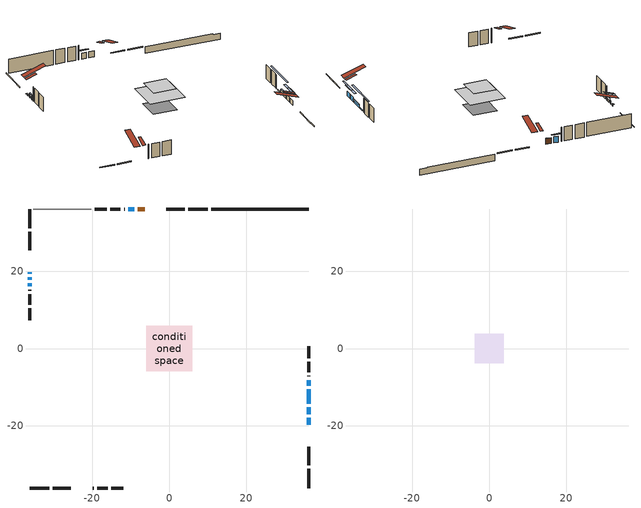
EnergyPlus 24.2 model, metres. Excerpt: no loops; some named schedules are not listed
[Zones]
conditioned space
 floor adiabatic (AdiabaticFloorConstruction): -5.97,-5.97 -5.97,5.97 5.97,5.97 5.97,-5.97 z3.05
 floor foundation (Slab1 construction): -4.08,-4.08 -4.08,4.08 4.08,4.08 4.08,-4.08 z-1.68
 wall outside (RimJoist1 construction): 9.98,36.21 4.95,36.21 / -36.21,-36.21 -31.18,-36.21 / -36.21,36.21 -36.21,31.18 / 36.21,-36.21 36.21,-31.18 z0.61:0.91
 wall outside (RimJoist2 construction): 4.03,36.21 -0.72,36.21 / -30.25,-36.21 -25.51,-36.21 / -36.21,30.25 -36.21,25.51 / 36.21,-30.25 36.21,-25.51 z0.61:0.91
 wall outside (AdiabaticWallConstruction 1): -6.41,36.21 -8.15,36.21 z0.61:2.64
 wall outside (AdiabaticWallConstruction): 36.21,-19.81 36.21,-17.98 / 36.21,-17.05 36.21,-15.22 z0.61:2.13; -9.08,36.21 -10.6,36.21 z0.61:2.64; -36.21,19.81 -36.21,19.37 z0.61:1.05; -36.21,18.45 -36.21,17.84 / 36.21,-14.29 36.21,-10.64 z0.61:1.83; -36.21,16.91 -36.21,16.14 z0.61:1.53; 36.21,-9.71 36.21,-8.18 z0.61:0.99
 wall outside (Wall1 construction): -11.53,36.21 -11.73,36.21 / -19.81,-36.21 -19.61,-36.21 / -36.21,15.22 -36.21,15.02 / 36.21,-7.26 36.21,-7.06 z0.61:5.49
 wall outside (Wall2 construction): -12.66,36.21 -15.34,36.21 / -18.68,-36.21 -16,-36.21 / -36.21,14.09 -36.21,11.41 / 36.21,-6.13 36.21,-3.45 z0.61:5.49
 wall outside (Wall3 construction): -16.27,36.21 -19.36,36.21 / -15.07,-36.21 -11.98,-36.21 / -36.21,10.48 -36.21,7.39 / 36.21,-2.52 36.21,0.57 z0.61:5.49
 wall foundation (FoundationWall1 construction): 10.91,36.21,-1.68 10.91,36.21,0.61 33.68,36.21,0.61 33.68,36.21,0.38 36.21,36.21,0.38 36.21,36.21,-1.68
 wall adiabatic (Wall4 construction): -20.29,36.21 -35.28,36.21 z0.61:5.49
 window (WindowConstruction): 36.21,-19.81 36.21,-17.98 z0.61:2.13
 window (WindowConstruction 1): 36.21,-17.05 36.21,-15.22 z0.61:2.13
 window (WindowConstruction 2): -9.08,36.21 -10.6,36.21 z0.61:2.64
 window (WindowConstruction 3): -36.21,19.81 -36.21,19.38 z0.61:1.04
 window (WindowConstruction 4): -36.21,18.45 -36.21,17.84 z0.61:1.83
 window (WindowConstruction 5): 36.21,-14.29 36.21,-10.64 z0.61:1.83
 window (WindowConstruction 6): -36.21,16.91 -36.21,16.15 z0.61:1.52
 window (WindowConstruction 7): 36.21,-9.71 36.21,-8.19 z0.61:0.99
 door (Door): -6.41,36.21 -8.15,36.21 z0.61:2.64
 ceiling adiabatic (AdiabaticFloorConstruction): 5.97,-5.97 5.97,5.97 -5.97,5.97 -5.97,-5.97 z3.05
 roof outside (Roof2 construction): -5.49,36.21,5.49 -5.49,32.6,6.69 -4.53,32.6,6.69 -4.53,36.21,5.49; -20.74,-36.21,5.49 -20.74,-32.6,6.69 -21.69,-32.6,6.69 -21.69,-36.21,5.49; -36.21,20.74,5.49 -32.6,20.74,6.69 -32.6,21.69,6.69 -36.21,21.69,5.49; 36.21,-20.74,5.49 32.6,-20.74,6.69 32.6,-21.69,6.69 36.21,-21.69,5.49
attic - vented
 floor to conditioned space (Floor1 construction Reversed): -3.81,-3.81 -3.81,3.81 3.81,3.81 3.81,-3.81 z5.49
 roof outside (Roof1 construction): -3.6,36.21,5.49 -3.6,28.78,7.96 -1.65,28.78,7.96 -1.65,36.21,5.49; -22.62,-36.21,5.49 -22.62,-28.78,7.96 -24.58,-28.78,7.96 -24.58,-36.21,5.49; -36.21,22.62,5.49 -28.78,22.62,7.96 -28.78,24.58,7.96 -36.21,24.58,5.49; 36.21,-22.62,5.49 28.78,-22.62,7.96 28.78,-24.58,7.96 36.21,-24.58,5.49
shading: 36.21,-15.54 36.21,-22.25 36.67,-22.25 36.67,-15.54 z4.58; 36.21,-12.78 36.21,-19.49 36.97,-19.49 36.97,-12.78 z4.58; -11.51,36.21 -8.17,36.21 -8.17,36.67 -11.51,36.67 z3.55; -36.21,19.28 -36.21,19.9 -36.67,19.9 -36.67,19.28 z1.13; 36.21,-10.54 36.21,-14.39 36.67,-14.39 36.67,-10.54 z1.92; -36.21,15.39 -36.21,17.67 -36.36,17.67 -36.36,15.39 z2.28; 36.21,-2.7 36.21,-15.2 36.67,-15.2 36.67,-2.7 z6.48
[Building]
Building 1: Terrain=Suburbs
[Site:Location]
Erieau AUT_ON: Latitude {deg}=42.25; Longitude {deg}=-81.9; Time Zone {hr}=-5; Elevation {m}=178; Keep Site Location Information=Yes
[Site:GroundTemperature:Shallow]
5.2292, 3.30147, 3.1471, 4.0619, 7.73432, 11.3896, 14.5586, 16.5661, 16.7366, 15.1039, 12.0157, 8.47254
[Site:WaterMainsTemperature]
Calculation Method=Schedule; Temperature Schedule=mains temperature schedule
[Material] Roughness=Rough; Thermal Absorptance=0.9
Name | Thickness {m} | Conductivity {W/m-K} | Density {kg/m3} | Specific Heat {J/kg-K} | Solar Absorptance | Visible Absorptance
asphalt or fiberglass shingles | 0.00635 | 0.162714 | 1121.4 | 1465.45 | 0.4 | 0.4
ceiling loosefill ins | 0.169333 | 0.0480833 | 16.02 | 1046.75 | 0.7 | 0.7
ceiling stud and cavity | 0.1397 | 0.104805 | 65.682 | 1177.47 | 0.7 | 0.7
concrete 4.0 in. | 0.1016 | 1.803125 | 2242.8 | 837.4 | 0.7 | 0.7
concrete 8.0 in. | 0.2032 | 1.803125 | 2242.8 | 837.4 | 0.7 | 0.7
door material | 0.04445 | 0.053851 | 512.64 | 1214.23 | 0.7 | 0.7
exterior vertical ins | 0.00196271 | 0.029427 | 32.04 | 1214.23 | 0.7 | 0.7
floor covering | 0.0127 | 0.0433444 | 54.468 | 1339.84 | 0.6 | 0.6
floor rigid ins; wall rigid ins | 0.512978 | 0.029427 | 32.04 | 1214.23 | 0.7 | 0.7
floor stud and cavity | 0.1397 | 1.75129 | 37.0049 | 1207.88 | 0.7 | 0.7
furniture material conditioned space 1 | 0.1524 | 0.115458 | 640.8 | 1214.23 | 0.6 | 0.6
gypsum board | 0.0127 | 0.160291 | 801 | 837.4 | 0.6 | 0.6
gypsum board 1 | 0.0127 | 0.160291 | 801 | 837.4 | 0.7 | 0.7
osb sheathing 0.5 in. | 0.0127 | 0.115458 | 512.64 | 1214.23 | 0.7 | 0.7
osb sheathing 0.5 in. 1 | 0.0127 | 0.115458 | 512.64 | 1214.23 | 0.4 | 0.4
osb sheathing 0.75 in. | 0.01905 | 0.115458 | 512.64 | 1214.23 | 0.7 | 0.7
osb sheathing 2.0 in. | 0.0508 | 0.115458 | 512.64 | 1214.23 | 0.7 | 0.7
rim joist stud and cavity | 0.0508 | 0.0452492 | 125.044 | 1163.47 | 0.6 | 0.6
rim joist stud and cavity 1 | 0.0508 | 0.0291244 | 125.044 | 1163.47 | 0.6 | 0.6
roof rigid ins | 0.051816 | 0.029427 | 32.04 | 1214.23 | 0.7 | 0.7
roof stud and cavity | 0.2032 | 0.22998 | 78.34581 | 1123.46 | 0.7 | 0.7
wall stud and cavity | 0.1397 | 0.116846 | 139.0536 | 1170.24 | 0.7 | 0.7
wall stud and cavity 1 | 0.1397 | 0.0876667 | 139.0536 | 1170.24 | 0.7 | 0.7
wall stud and cavity 2 | 0.1397 | 0.101197 | 139.0536 | 1170.24 | 0.7 | 0.7
wall stud and cavity 3 | 0.1397 | 0.0795336 | 139.0536 | 1170.24 | 0.7 | 0.7
wall stud and cavity 4 | 0.0889 | 0.380278 | 52.3479 | 1209.89 | 0.7 | 0.7
wall stud and cavity 5 | 0.0889 | 0.391764 | 83.0341 | 1211.67 | 0.7 | 0.7
wood siding | 0.0254 | 0.102417 | 544.68 | 1172.36 | 0.4 | 0.4
wood siding 1; wood siding 2; wood siding 3 | 0.0254 | 0.102417 | 544.68 | 1172.36 | 0.7 | 0.7
[WindowMaterial:SimpleGlazingSystem]
Name | U-Factor {W/m2-K} | Solar Heat Gain Coefficient
WindowMaterial | 2.38476 | 0.65
WindowMaterial 1 | 2.37795 | 0.65
WindowMaterial 2 | 2.72487 | 0.48
WindowMaterial 3 | 2.5375 | 0.58
WindowMaterial 4 | 2.40577 | 0.64
WindowMaterial 5 | 2.52614 | 0.58
WindowMaterial 6 | 2.68513 | 0.51
[Construction]
AdiabaticFloorConstruction: floor stud and cavity, floor rigid ins, osb sheathing 0.75 in., floor covering
AdiabaticWallConstruction: wood siding 2, wall rigid ins, wall stud and cavity 4, gypsum board
AdiabaticWallConstruction 1: wood siding 3, wall rigid ins, wall stud and cavity 4, gypsum board
Door: door material
Floor1 construction Reversed: gypsum board, ceiling stud and cavity, ceiling loosefill ins
FoundationWall1 construction: concrete 8.0 in., gypsum board 1
furniture construction conditioned space 1: furniture material conditioned space 1
PartitionWallConstruction: gypsum board, wall stud and cavity 5, gypsum board
RimJoist1 construction: wood siding 1, osb sheathing 2.0 in., rim joist stud and cavity
RimJoist2 construction: wood siding 1, osb sheathing 2.0 in., rim joist stud and cavity 1
Roof1 construction: asphalt or fiberglass shingles
Roof2 construction: asphalt or fiberglass shingles, roof rigid ins, osb sheathing 0.75 in., roof stud and cavity, gypsum board
Slab1 construction: concrete 4.0 in.
Wall1 construction: wood siding, osb sheathing 0.5 in., wall stud and cavity, gypsum board
Wall2 construction: wood siding, osb sheathing 0.5 in., wall stud and cavity 1, gypsum board
Wall3 construction: wood siding, osb sheathing 0.5 in., wall stud and cavity 2, gypsum board
Wall4 construction: osb sheathing 0.5 in. 1, wall stud and cavity 3, gypsum board
WindowConstruction; WindowConstruction 1: WindowMaterial
WindowConstruction 2: WindowMaterial 1
WindowConstruction 3: WindowMaterial 2
WindowConstruction 4: WindowMaterial 3
WindowConstruction 5: WindowMaterial 4
WindowConstruction 6: WindowMaterial 5
WindowConstruction 7: WindowMaterial 6
[Zone] Multiplier=1; Part of Total Floor Area=Yes
Name | Volume {m3}
attic - vented | 23.3768
conditioned space | 509.9
[Space]
Name | Zone | Volume {m3}
attic - vented 1 | attic - vented | 23.3768
conditioned space 1 | conditioned space | 509.9
[ZoneInfiltration:EffectiveLeakageArea]
infil attic - vented 1: Zone or Space=attic - vented 1; Schedule=Always On Discrete; Effective Air Leakage Area {cm2}=2791.68; Stack Coefficient=0.000172177; Wind Coefficient=8.86559e-06
[ZoneMixing]
whole house fan mix: Zone or Space=attic - vented; Schedule=Always On Continuous; Design Flow Rate Calculation Method=Flow/Zone; Design Flow Rate {m3/s}=0; Source Zone or Space=conditioned space
[SurfaceProperty:ExposedFoundationPerimeter]
Slab1: Exposed Perimeter Calculation Method=TotalExposedPerimeter; Total Exposed Perimeter {m}=25.295
[InternalMass] Zone or ZoneList=conditioned space; Space or SpaceList=conditioned space 1
Name | Construction | Surface Area {m2}
furniture mass conditioned space 1 | furniture construction conditioned space 1 | 83.6441
partition wall mass | PartitionWallConstruction | 209.11
[Lights]
interior lighting: Zone or ZoneList or Space or SpaceList=conditioned space 1; Schedule=interior lighting schedule; Design Level Calculation Method=LightingLevel; Lighting Level {W}=343.2; Return Air Fraction=0; Fraction Radiant=0.6; Fraction Visible=0.2; Fraction Replaceable=1
[People]
occupants: Zone or ZoneList or Space or SpaceList=conditioned space 1; Number of People Schedule=occupants schedule; Number of People Calculation Method=People; Number of People=3; Fraction Radiant=0.314171; Sensible Heat Fraction=0.56303; Activity Level Schedule=occupants activity schedule; Carbon Dioxide Generation Rate {m3/s-W}=0; Enable ASHRAE 55 Comfort Warnings=No; Mean Radiant Temperature Calculation Type=EnclosureAveraged
[ElectricEquipment] Zone or ZoneList or Space or SpaceList=conditioned space 1; Design Level Calculation Method=EquipmentLevel
Name | Schedule | Design Level {W} | Fraction Latent | Fraction Radiant | Fraction Lost
clothes dryer | clothes dryer schedule | 140.772 | 0.015 | 0.081 | 0.85
clothes washer | clothes washer schedule | 32.1985 | 0.03 | 0.162 | 0.7
cooking range | cooking range schedule | 208.969 | 0.08 | 0.432 | 0.2
dishwasher | dishwasher schedule | 66.8632 | 0.3 | 0.18 | 0.4
fridge | fridge schedule | 72.9452 | 0 | 0.6 | 0
mech vent house fan | mech vent house fan schedule | 0.95 | 0 | 0 | 1
mech vent house fan cfis | mech vent house fan cfis schedule | 0 | 0 | 0 | 0
misc plug loads | misc plug loads schedule | 494.7 | 0.045 | 0.513 | 0.1
whole house fan | Always On Discrete | 0 | 0 | 0 | 1
[OtherEquipment] Zone or ZoneList or Space or SpaceList=conditioned space 1; Design Level Calculation Method=EquipmentLevel
Name | Fuel Type | Schedule | Design Level {W} | Fraction Latent | Fraction Radiant | Fraction Lost
clothes dryer 1 | Electricity | clothes dryer schedule | 0 | 0.015 | 0.081 | 0.85
cooking range 1 | Electricity | cooking range schedule | 0 | 0.08 | 0.432 | 0.2
general water use latent | None | general water use schedule | 59.3978 | 1 | 0 | 0
general water use sensible | None | general water use schedule | -58.539 | 0 | 0.6 | 0
mech vent house fan latent load | None | Always On Discrete | 0 | 1 | 0 | 0
mech vent house fan sensible load | None | Always On Discrete | 0 | 0 | 0 | 0
water heater energy adjustment1 | NaturalGas | Always On Discrete | 0.01 | 0 | 0 | 1
[ZoneInfiltration:DesignFlowRate] Zone or ZoneList or Space or SpaceList=conditioned space 1; Schedule=Always On Discrete; Design Flow Rate Calculation Method=Flow/Zone; Design Flow Rate {m3/s}=0
infil flow; natural vent flow; whole house fan flow
[AvailabilityManager:Scheduled]
central ac and furnace airloop Availability Manager: Schedule=Always On Discrete
[Foundation:Kiva]
Foundation Kiva 1: Initial Indoor Air Temperature {C}=18; Wall Height Above Grade {m}=0.609996; Wall Depth Below Slab {m}=0.2032; Custom Block Material Name 1=exterior vertical ins; Custom Block Depth 1 {m}=2.28999; Custom Block X Position 1 {m}=0.2159; Custom Block Z Position 1 {m}=0
[Foundation:Kiva:Settings]
Soil Conductivity {W/m-K}=0.849921; Soil Density {kg/m3}=1842.3; Soil Specific Heat {J/kg-K}=418.7; Ground Solar Absorptivity=0.9; Ground Thermal Absorptivity=0.9; Ground Surface Roughness {m}=0.03; Far-Field Width {m}=40; Deep-Ground Boundary Condition=ZeroFlux; Deep-Ground Depth {m}=40; Minimum Cell Dimension {m}=0.2; Maximum Cell Growth Coefficient=3; Simulation Timestep=Timestep
[Exterior:Lights]
exterior lighting: Schedule=exterior lighting schedule; Design Level {W}=75.6
[EnergyManagementSystem:GlobalVariable]
central_ac_and_furnace_airloop_Fan_RTF
infil_program_Qfan
infil_program_Qinf
natural_vent_program_Qnv
natural_vent_program_Qwhf
[EnergyManagementSystem:Sensor]
Name | Output:Variable or Output:Meter Index Key | Output:Variable or Output:Meter
airflow_gain | infil flow | Infiltration Sensible Heat Gain Energy
airflow_gain_1 | natural vent flow | Infiltration Sensible Heat Gain Energy
airflow_gain_2 | whole house fan flow | Infiltration Sensible Heat Gain Energy
airflow_loss | infil flow | Infiltration Sensible Heat Loss Energy
airflow_loss_1 | natural vent flow | Infiltration Sensible Heat Loss Energy
airflow_loss_2 | whole house fan flow | Infiltration Sensible Heat Loss Energy
clg_load_cond |  | Cooling:EnergyTransfer:Zone:CONDITIONED SPACE
clg_sp_s; clg_sp_s_1 | cooling setpoint | Schedule Value
clothes_dryer_exhaust_0_sch_s | clothes dryer exhaust 0 schedule | Schedule Value
cool_season | cooling season schedule | Schedule Value
htg_load_cond |  | Heating:EnergyTransfer:Zone:CONDITIONED SPACE
htg_sp_s; htg_sp_s_1 | heating setpoint | Schedule Value
ig_ee_conv | clothes dryer | Electric Equipment Convective Heating Energy
ig_ee_conv_2 | cooking range | Electric Equipment Convective Heating Energy
ig_ee_conv_4 | fridge | Electric Equipment Convective Heating Energy
ig_ee_conv_5 | misc plug loads | Electric Equipment Convective Heating Energy
ig_ee_conv_6 | whole house fan | Electric Equipment Convective Heating Energy
ig_ee_rad | clothes dryer | Electric Equipment Radiant Heating Energy
ig_ee_rad_2 | cooking range | Electric Equipment Radiant Heating Energy
ig_ee_rad_4 | fridge | Electric Equipment Radiant Heating Energy
ig_ee_rad_5 | misc plug loads | Electric Equipment Radiant Heating Energy
ig_ee_rad_6 | whole house fan | Electric Equipment Radiant Heating Energy
ig_lgt_conv | interior lighting | Lights Convective Heating Energy
ig_lgt_rad | interior lighting | Lights Radiant Heating Energy
ig_lgt_vis | interior lighting | Lights Visible Radiation Heating Energy
ig_oe_conv | clothes dryer 1 | Other Equipment Convective Heating Energy
ig_oe_conv_1 | cooking range 1 | Other Equipment Convective Heating Energy
ig_oe_conv_2 | general water use latent | Other Equipment Convective Heating Energy
ig_oe_conv_3 | general water use sensible | Other Equipment Convective Heating Energy
ig_oe_conv_4 | water heater energy adjustment1 | Other Equipment Convective Heating Energy
ig_oe_rad | clothes dryer 1 | Other Equipment Radiant Heating Energy
ig_oe_rad_1 | cooking range 1 | Other Equipment Radiant Heating Energy
ig_oe_rad_2 | general water use latent | Other Equipment Radiant Heating Energy
ig_oe_rad_3 | general water use sensible | Other Equipment Radiant Heating Energy
ig_oe_rad_4 | water heater energy adjustment1 | Other Equipment Radiant Heating Energy
ig_ppl_conv | occupants | People Convective Heating Energy
ig_ppl_rad | occupants | People Radiant Heating Energy
im_conv | furniture mass conditioned space 1 | Surface Inside Face Convection Heat Gain Energy
im_conv_1 | partition wall mass | Surface Inside Face Convection Heat Gain Energy
im_ig | furniture mass conditioned space 1 | Surface Inside Face Internal Gains Radiation Heat Gain Energy
im_ig_1 | partition wall mass | Surface Inside Face Internal Gains Radiation Heat Gain Energy
im_lgt | furniture mass conditioned space 1 | Surface Inside Face Lights Radiation Heat Gain Energy
im_lgt_1 | partition wall mass | Surface Inside Face Lights Radiation Heat Gain Energy
im_sol | furniture mass conditioned space 1 | Surface Inside Face Solar Radiation Heat Gain Energy
im_sol_1 | partition wall mass | Surface Inside Face Solar Radiation Heat Gain Energy
im_surf | furniture mass conditioned space 1 | Surface Inside Face Net Surface Thermal Radiation Heat Gain Energy
im_surf_1 | partition wall mass | Surface Inside Face Net Surface Thermal Radiation Heat Gain Energy
mv_conv | mech vent house fan | Electric Equipment Convective Heating Energy
mv_conv_1 | mech vent house fan cfis | Electric Equipment Convective Heating Energy
mv_conv_2 | mech vent house fan latent load | Other Equipment Convective Heating Energy
mv_conv_3 | mech vent house fan sensible load | Other Equipment Convective Heating Energy
mv_rad | mech vent house fan | Electric Equipment Radiant Heating Energy
mv_rad_1 | mech vent house fan cfis | Electric Equipment Radiant Heating Energy
mv_rad_2 | mech vent house fan latent load | Other Equipment Radiant Heating Energy
mv_rad_3 | mech vent house fan sensible load | Other Equipment Radiant Heating Energy
natural_vent_s | natural vent schedule | Schedule Value
out_pb_s |  | Site Outdoor Air Barometric Pressure
out_wt_s |  | Site Outdoor Air Humidity Ratio
site_vw_s |  | Site Wind Speed
ss_back_out | Window1 | Surface Window Shortwave from Zone Back Out Window Heat Transfer Rate
ss_back_out_1 | Window2 | Surface Window Shortwave from Zone Back Out Window Heat Transfer Rate
ss_back_out_2 | Window3 | Surface Window Shortwave from Zone Back Out Window Heat Transfer Rate
ss_back_out_3 | Window4 | Surface Window Shortwave from Zone Back Out Window Heat Transfer Rate
ss_back_out_4 | Window5 | Surface Window Shortwave from Zone Back Out Window Heat Transfer Rate
ss_back_out_5 | Window6 | Surface Window Shortwave from Zone Back Out Window Heat Transfer Rate
ss_back_out_6 | Window8 | Surface Window Shortwave from Zone Back Out Window Heat Transfer Rate
ss_back_out_7 | Window9 | Surface Window Shortwave from Zone Back Out Window Heat Transfer Rate
ss_conv | Door1 | Surface Inside Face Convection Heat Gain Energy
ss_conv_1 | Window1 | Surface Inside Face Convection Heat Gain Energy
ss_conv_2 | Window2 | Surface Inside Face Convection Heat Gain Energy
ss_conv_3 | Window3 | Surface Inside Face Convection Heat Gain Energy
ss_conv_4 | Window4 | Surface Inside Face Convection Heat Gain Energy
ss_conv_5 | Window5 | Surface Inside Face Convection Heat Gain Energy
ss_conv_6 | Window6 | Surface Inside Face Convection Heat Gain Energy
ss_conv_7 | Window8 | Surface Inside Face Convection Heat Gain Energy
ss_conv_8 | Window9 | Surface Inside Face Convection Heat Gain Energy
ss_ig | Door1 | Surface Inside Face Internal Gains Radiation Heat Gain Energy
ss_ig_1 | Window1 | Surface Inside Face Internal Gains Radiation Heat Gain Energy
ss_ig_2 | Window2 | Surface Inside Face Internal Gains Radiation Heat Gain Energy
ss_ig_3 | Window3 | Surface Inside Face Internal Gains Radiation Heat Gain Energy
ss_ig_4 | Window4 | Surface Inside Face Internal Gains Radiation Heat Gain Energy
ss_ig_5 | Window5 | Surface Inside Face Internal Gains Radiation Heat Gain Energy
ss_ig_6 | Window6 | Surface Inside Face Internal Gains Radiation Heat Gain Energy
ss_ig_7 | Window8 | Surface Inside Face Internal Gains Radiation Heat Gain Energy
ss_ig_8 | Window9 | Surface Inside Face Internal Gains Radiation Heat Gain Energy
ss_lgt | Door1 | Surface Inside Face Lights Radiation Heat Gain Energy
ss_sol | Door1 | Surface Inside Face Solar Radiation Heat Gain Energy
ss_surf | Door1 | Surface Inside Face Net Surface Thermal Radiation Heat Gain Energy
ss_surf_1 | Window1 | Surface Inside Face Net Surface Thermal Radiation Heat Gain Energy
ss_surf_2 | Window2 | Surface Inside Face Net Surface Thermal Radiation Heat Gain Energy
ss_surf_3 | Window3 | Surface Inside Face Net Surface Thermal Radiation Heat Gain Energy
ss_surf_4 | Window4 | Surface Inside Face Net Surface Thermal Radiation Heat Gain Energy
ss_surf_5 | Window5 | Surface Inside Face Net Surface Thermal Radiation Heat Gain Energy
ss_surf_6 | Window6 | Surface Inside Face Net Surface Thermal Radiation Heat Gain Energy
ss_surf_7 | Window8 | Surface Inside Face Net Surface Thermal Radiation Heat Gain Energy
ss_surf_8 | Window9 | Surface Inside Face Net Surface Thermal Radiation Heat Gain Energy
ss_trans_in | Window1 | Surface Window Transmitted Solar Radiation Rate
ss_trans_in_1 | Window2 | Surface Window Transmitted Solar Radiation Rate
ss_trans_in_2 | Window3 | Surface Window Transmitted Solar Radiation Rate
ss_trans_in_3 | Window4 | Surface Window Transmitted Solar Radiation Rate
ss_trans_in_4 | Window5 | Surface Window Transmitted Solar Radiation Rate
ss_trans_in_5 | Window6 | Surface Window Transmitted Solar Radiation Rate
ss_trans_in_6 | Window8 | Surface Window Transmitted Solar Radiation Rate
ss_trans_in_7 | Window9 | Surface Window Transmitted Solar Radiation Rate
ss_trans_out | Window1 | Surface Inside Face Initial Transmitted Diffuse Transmitted Out Window Solar Radiation Rate
ss_trans_out_1 | Window2 | Surface Inside Face Initial Transmitted Diffuse Transmitted Out Window Solar Radiation Rate
ss_trans_out_2 | Window3 | Surface Inside Face Initial Transmitted Diffuse Transmitted Out Window Solar Radiation Rate
ss_trans_out_3 | Window4 | Surface Inside Face Initial Transmitted Diffuse Transmitted Out Window Solar Radiation Rate
ss_trans_out_4 | Window5 | Surface Inside Face Initial Transmitted Diffuse Transmitted Out Window Solar Radiation Rate
ss_trans_out_5 | Window6 | Surface Inside Face Initial Transmitted Diffuse Transmitted Out Window Solar Radiation Rate
ss_trans_out_6 | Window8 | Surface Inside Face Initial Transmitted Diffuse Transmitted Out Window Solar Radiation Rate
ss_trans_out_7 | Window9 | Surface Inside Face Initial Transmitted Diffuse Transmitted Out Window Solar Radiation Rate
s_conv | Floor1 | Surface Inside Face Convection Heat Gain Energy
s_conv_1 | FoundationWall1 | Surface Inside Face Convection Heat Gain Energy
s_conv_10 | RimJoist2:270 | Surface Inside Face Convection Heat Gain Energy
s_conv_11 | RimJoist2:90 | Surface Inside Face Convection Heat Gain Energy
s_conv_12 | Roof2:0 | Surface Inside Face Convection Heat Gain Energy
s_conv_13 | Roof2:180 | Surface Inside Face Convection Heat Gain Energy
s_conv_14 | Roof2:270 | Surface Inside Face Convection Heat Gain Energy
s_conv_15 | Roof2:90 | Surface Inside Face Convection Heat Gain Energy
s_conv_16 | Slab1 | Surface Inside Face Convection Heat Gain Energy
s_conv_17 | Wall1:0 | Surface Inside Face Convection Heat Gain Energy
s_conv_18 | Wall1:180 | Surface Inside Face Convection Heat Gain Energy
s_conv_19 | Wall1:270 | Surface Inside Face Convection Heat Gain Energy
s_conv_2 | inferred conditioned ceiling | Surface Inside Face Convection Heat Gain Energy
s_conv_20 | Wall1:90 | Surface Inside Face Convection Heat Gain Energy
s_conv_21 | Wall2:0 | Surface Inside Face Convection Heat Gain Energy
s_conv_22 | Wall2:180 | Surface Inside Face Convection Heat Gain Energy
s_conv_23 | Wall2:270 | Surface Inside Face Convection Heat Gain Energy
s_conv_24 | Wall2:90 | Surface Inside Face Convection Heat Gain Energy
s_conv_25 | Wall3:0 | Surface Inside Face Convection Heat Gain Energy
s_conv_26 | Wall3:180 | Surface Inside Face Convection Heat Gain Energy
s_conv_27 | Wall3:270 | Surface Inside Face Convection Heat Gain Energy
s_conv_28 | Wall3:90 | Surface Inside Face Convection Heat Gain Energy
s_conv_29 | Wall4 | Surface Inside Face Convection Heat Gain Energy
s_conv_3 | inferred conditioned floor | Surface Inside Face Convection Heat Gain Energy
s_conv_4 | RimJoist1:0 | Surface Inside Face Convection Heat Gain Energy
s_conv_5 | RimJoist1:180 | Surface Inside Face Convection Heat Gain Energy
s_conv_6 | RimJoist1:270 | Surface Inside Face Convection Heat Gain Energy
s_conv_7 | RimJoist1:90 | Surface Inside Face Convection Heat Gain Energy
s_conv_8 | RimJoist2:0 | Surface Inside Face Convection Heat Gain Energy
s_conv_9 | RimJoist2:180 | Surface Inside Face Convection Heat Gain Energy
s_ig | Floor1 | Surface Inside Face Internal Gains Radiation Heat Gain Energy
s_ig_1 | FoundationWall1 | Surface Inside Face Internal Gains Radiation Heat Gain Energy
s_ig_10 | RimJoist2:270 | Surface Inside Face Internal Gains Radiation Heat Gain Energy
s_ig_11 | RimJoist2:90 | Surface Inside Face Internal Gains Radiation Heat Gain Energy
s_ig_12 | Roof2:0 | Surface Inside Face Internal Gains Radiation Heat Gain Energy
s_ig_13 | Roof2:180 | Surface Inside Face Internal Gains Radiation Heat Gain Energy
s_ig_14 | Roof2:270 | Surface Inside Face Internal Gains Radiation Heat Gain Energy
s_ig_15 | Roof2:90 | Surface Inside Face Internal Gains Radiation Heat Gain Energy
s_ig_16 | Slab1 | Surface Inside Face Internal Gains Radiation Heat Gain Energy
s_ig_17 | Wall1:0 | Surface Inside Face Internal Gains Radiation Heat Gain Energy
s_ig_18 | Wall1:180 | Surface Inside Face Internal Gains Radiation Heat Gain Energy
s_ig_19 | Wall1:270 | Surface Inside Face Internal Gains Radiation Heat Gain Energy
s_ig_2 | inferred conditioned ceiling | Surface Inside Face Internal Gains Radiation Heat Gain Energy
s_ig_20 | Wall1:90 | Surface Inside Face Internal Gains Radiation Heat Gain Energy
